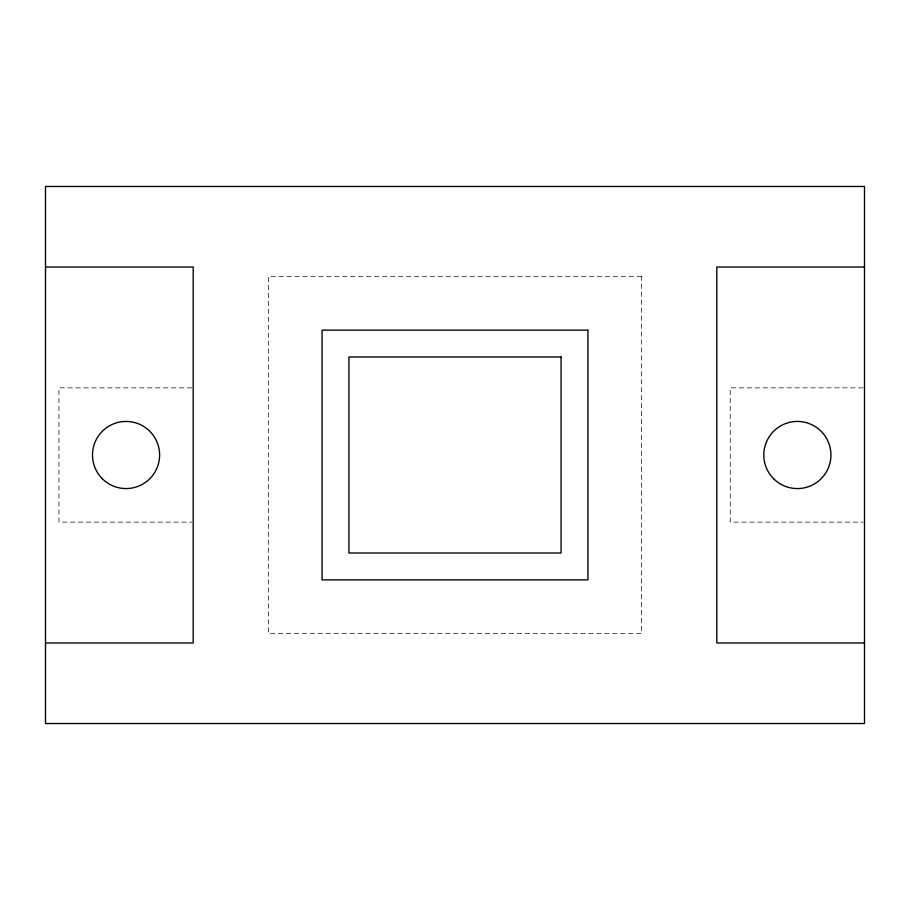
<?xml version="1.0" encoding="UTF-8"?>
<svg xmlns="http://www.w3.org/2000/svg" width="910" height="910" viewBox="0 0 910 910"><rect width="100%" height="100%" fill="white"/><g stroke="black" fill="none" stroke-linecap="round" stroke-linejoin="round"><path stroke-width="0.68" stroke-dasharray="4.55 3.41" d="M191.771 387.865L58.922 387.865L58.922 522.135L191.771 522.135M863.089 387.865L730.241 387.865L730.241 522.135L863.089 522.135M641.63 276.435L268.37 276.435L268.37 633.565L641.63 633.565L641.63 276.435"/><path stroke-width="1.36" d="M45.5 267.028L193.193 267.028L193.193 642.972L45.5 642.972M864.5 267.028L716.807 267.028L716.807 642.972L864.5 642.972M864.5 186.47L45.5 186.47L45.5 723.53L864.5 723.53L864.5 186.47M587.917 330.137L322.083 330.137L322.083 579.863L587.917 579.863L587.917 330.137M561.072 356.993L348.928 356.993L348.928 553.007L561.072 553.007L561.072 356.993M773.636 478.74A33.568 33.568 0 0 0 829.795 463.69A33.568 33.568 0 0 0 788.686 422.581A33.568 33.568 0 0 0 773.636 478.74M102.318 478.74A33.568 33.568 0 0 0 158.476 463.69A33.568 33.568 0 0 0 117.367 422.581A33.568 33.568 0 0 0 102.318 478.74"/></g></svg>
